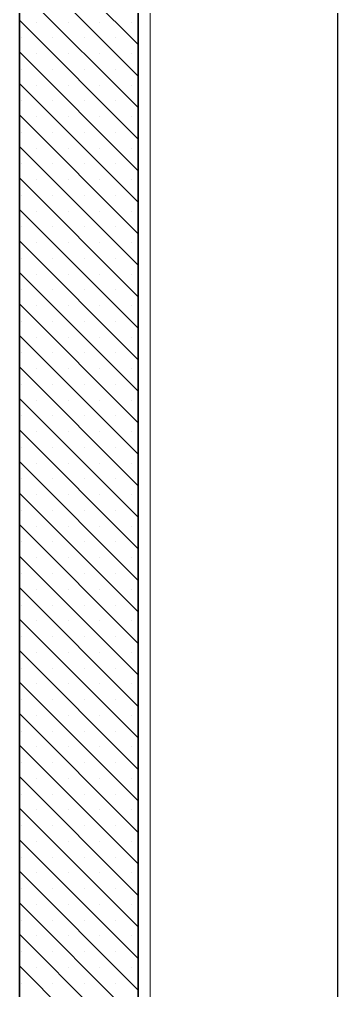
# Model space of a CAD drawing. Header units: inches. Extents: x -7543 to -822, y 102837 to 190349.
# Drawn here: x -828.86752 to -828.85412, y 102836.70845 to 102836.74931 of the extents above; entities that cross this region are included whole.
import ezdxf

# ---------------------------------------------------------------- set-up
doc = ezdxf.new("R2010")
doc.units = ezdxf.units.IN
doc.header["$MEASUREMENT"] = 0
doc.layers.add('DUVAR', color=7, linetype='Continuous', lineweight=35, true_color=0xfc4642)
for name, color, linetype, lineweight in [('ICOL', 55, 'Continuous', 25), ('SIVA', 150, 'Continuous', 15), ('TARAMA', 8, 'Continuous', 25)]:
    doc.layers.add(name, color=color, linetype=linetype, lineweight=lineweight)

msp = doc.modelspace()

# ---------------------------------------------------------------- linework, layer by layer
at = {"layer": 'DUVAR'}
for p, q in [((-828.867518, 102836.797885), (-828.867518, 102836.671485)), ((-828.862518, 102836.797885), (-828.862518, 102836.677885))]:
    msp.add_line(p, q, dxfattribs=at)
at = {"layer": 'ICOL'}
msp.add_line((-828.85412, 102836.797885), (-828.85412, 102836.707885), dxfattribs=at)
at = {"layer": 'SIVA'}
msp.add_line((-828.862018, 102836.798385), (-828.862018, 102836.678485), dxfattribs=at)
at = {"layer": 'TARAMA'}
for p, q in [((-828.862518, 102836.748246), (-828.867518, 102836.753246)), ((-828.862518, 102836.74692), (-828.867518, 102836.75192)), ((-828.862518, 102836.745595), (-828.867518, 102836.750595)), ((-828.862518, 102836.744269), (-828.867518, 102836.749269)), ((-828.866784, 102836.749198), (-828.866784, 102836.749198)), ((-828.865458, 102836.749198), (-828.865458, 102836.749198)), ((-828.864132, 102836.749198), (-828.864132, 102836.749198)), ((-828.862807, 102836.749198), (-828.862807, 102836.749198)), ((-828.867447, 102836.748535), (-828.867447, 102836.748535)), ((-828.866121, 102836.748535), (-828.866121, 102836.748535)), ((-828.864795, 102836.748535), (-828.864795, 102836.748535)), ((-828.863469, 102836.748535), (-828.863469, 102836.748535)), ((-828.862518, 102836.742943), (-828.867518, 102836.747943)), ((-828.866784, 102836.747872), (-828.866784, 102836.747872)), ((-828.865458, 102836.747872), (-828.865458, 102836.747872)), ((-828.864132, 102836.747872), (-828.864132, 102836.747872)), ((-828.862807, 102836.747872), (-828.862807, 102836.747872)), ((-828.867447, 102836.747209), (-828.867447, 102836.747209)), ((-828.866121, 102836.747209), (-828.866121, 102836.747209)), ((-828.864795, 102836.747209), (-828.864795, 102836.747209)), ((-828.863469, 102836.747209), (-828.863469, 102836.747209)), ((-828.862518, 102836.741617), (-828.867518, 102836.746617)), ((-828.866784, 102836.746546), (-828.866784, 102836.746546)), ((-828.865458, 102836.746546), (-828.865458, 102836.746546)), ((-828.864132, 102836.746546), (-828.864132, 102836.746546)), ((-828.862807, 102836.746546), (-828.862807, 102836.746546)), ((-828.867447, 102836.745884), (-828.867447, 102836.745884)), ((-828.866121, 102836.745884), (-828.866121, 102836.745884)), ((-828.864795, 102836.745884), (-828.864795, 102836.745884)), ((-828.863469, 102836.745884), (-828.863469, 102836.745884)), ((-828.862518, 102836.740291), (-828.867518, 102836.745291)), ((-828.866784, 102836.745221), (-828.866784, 102836.745221)), ((-828.865458, 102836.745221), (-828.865458, 102836.745221)), ((-828.864132, 102836.745221), (-828.864132, 102836.745221)), ((-828.862807, 102836.745221), (-828.862807, 102836.745221)), ((-828.867447, 102836.744558), (-828.867447, 102836.744558)), ((-828.866121, 102836.744558), (-828.866121, 102836.744558)), ((-828.864795, 102836.744558), (-828.864795, 102836.744558)), ((-828.863469, 102836.744558), (-828.863469, 102836.744558)), ((-828.862518, 102836.738965), (-828.867518, 102836.743965)), ((-828.866784, 102836.743895), (-828.866784, 102836.743895)), ((-828.865458, 102836.743895), (-828.865458, 102836.743895)), ((-828.864132, 102836.743895), (-828.864132, 102836.743895)), ((-828.862807, 102836.743895), (-828.862807, 102836.743895)), ((-828.867447, 102836.743232), (-828.867447, 102836.743232)), ((-828.866121, 102836.743232), (-828.866121, 102836.743232)), ((-828.864795, 102836.743232), (-828.864795, 102836.743232)), ((-828.863469, 102836.743232), (-828.863469, 102836.743232)), ((-828.862518, 102836.73764), (-828.867518, 102836.74264)), ((-828.866784, 102836.742569), (-828.866784, 102836.742569)), ((-828.865458, 102836.742569), (-828.865458, 102836.742569)), ((-828.864132, 102836.742569), (-828.864132, 102836.742569)), ((-828.862807, 102836.742569), (-828.862807, 102836.742569)), ((-828.867447, 102836.741906), (-828.867447, 102836.741906)), ((-828.866121, 102836.741906), (-828.866121, 102836.741906)), ((-828.864795, 102836.741906), (-828.864795, 102836.741906)), ((-828.863469, 102836.741906), (-828.863469, 102836.741906)), ((-828.862518, 102836.736314), (-828.867518, 102836.741314)), ((-828.866784, 102836.741243), (-828.866784, 102836.741243)), ((-828.865458, 102836.741243), (-828.865458, 102836.741243)), ((-828.864132, 102836.741243), (-828.864132, 102836.741243)), ((-828.862807, 102836.741243), (-828.862807, 102836.741243)), ((-828.867447, 102836.74058), (-828.867447, 102836.74058)), ((-828.866121, 102836.74058), (-828.866121, 102836.74058)), ((-828.864795, 102836.74058), (-828.864795, 102836.74058)), ((-828.863469, 102836.74058), (-828.863469, 102836.74058)), ((-828.862518, 102836.734988), (-828.867518, 102836.739988)), ((-828.866784, 102836.739917), (-828.866784, 102836.739917)), ((-828.865458, 102836.739917), (-828.865458, 102836.739917)), ((-828.864132, 102836.739917), (-828.864132, 102836.739917)), ((-828.862807, 102836.739917), (-828.862807, 102836.739917)), ((-828.867447, 102836.739254), (-828.867447, 102836.739254)), ((-828.866121, 102836.739254), (-828.866121, 102836.739254)), ((-828.864795, 102836.739254), (-828.864795, 102836.739254)), ((-828.863469, 102836.739254), (-828.863469, 102836.739254)), ((-828.862518, 102836.733662), (-828.867518, 102836.738662)), ((-828.866784, 102836.738591), (-828.866784, 102836.738591)), ((-828.865458, 102836.738591), (-828.865458, 102836.738591)), ((-828.864132, 102836.738591), (-828.864132, 102836.738591)), ((-828.862807, 102836.738591), (-828.862807, 102836.738591)), ((-828.867447, 102836.737929), (-828.867447, 102836.737929)), ((-828.866121, 102836.737929), (-828.866121, 102836.737929)), ((-828.864795, 102836.737929), (-828.864795, 102836.737929)), ((-828.863469, 102836.737929), (-828.863469, 102836.737929)), ((-828.862518, 102836.732336), (-828.867518, 102836.737336)), ((-828.866784, 102836.737266), (-828.866784, 102836.737266)), ((-828.865458, 102836.737266), (-828.865458, 102836.737266)), ((-828.864132, 102836.737266), (-828.864132, 102836.737266)), ((-828.862807, 102836.737266), (-828.862807, 102836.737266)), ((-828.867447, 102836.736603), (-828.867447, 102836.736603)), ((-828.866121, 102836.736603), (-828.866121, 102836.736603)), ((-828.864795, 102836.736603), (-828.864795, 102836.736603)), ((-828.863469, 102836.736603), (-828.863469, 102836.736603)), ((-828.862518, 102836.73101), (-828.867518, 102836.73601)), ((-828.866784, 102836.73594), (-828.866784, 102836.73594)), ((-828.865458, 102836.73594), (-828.865458, 102836.73594)), ((-828.864132, 102836.73594), (-828.864132, 102836.73594)), ((-828.862807, 102836.73594), (-828.862807, 102836.73594)), ((-828.867447, 102836.735277), (-828.867447, 102836.735277)), ((-828.866121, 102836.735277), (-828.866121, 102836.735277)), ((-828.864795, 102836.735277), (-828.864795, 102836.735277)), ((-828.863469, 102836.735277), (-828.863469, 102836.735277)), ((-828.862518, 102836.729685), (-828.867518, 102836.734685)), ((-828.866784, 102836.734614), (-828.866784, 102836.734614)), ((-828.865458, 102836.734614), (-828.865458, 102836.734614)), ((-828.864132, 102836.734614), (-828.864132, 102836.734614)), ((-828.862807, 102836.734614), (-828.862807, 102836.734614)), ((-828.867447, 102836.733951), (-828.867447, 102836.733951)), ((-828.866121, 102836.733951), (-828.866121, 102836.733951)), ((-828.864795, 102836.733951), (-828.864795, 102836.733951)), ((-828.863469, 102836.733951), (-828.863469, 102836.733951)), ((-828.862518, 102836.728359), (-828.867518, 102836.733359)), ((-828.866784, 102836.733288), (-828.866784, 102836.733288)), ((-828.865458, 102836.733288), (-828.865458, 102836.733288)), ((-828.864132, 102836.733288), (-828.864132, 102836.733288)), ((-828.862807, 102836.733288), (-828.862807, 102836.733288)), ((-828.867447, 102836.732625), (-828.867447, 102836.732625)), ((-828.866121, 102836.732625), (-828.866121, 102836.732625)), ((-828.864795, 102836.732625), (-828.864795, 102836.732625)), ((-828.863469, 102836.732625), (-828.863469, 102836.732625)), ((-828.862518, 102836.727033), (-828.867518, 102836.732033)), ((-828.866784, 102836.731962), (-828.866784, 102836.731962)), ((-828.865458, 102836.731962), (-828.865458, 102836.731962)), ((-828.864132, 102836.731962), (-828.864132, 102836.731962)), ((-828.862807, 102836.731962), (-828.862807, 102836.731962)), ((-828.867447, 102836.731299), (-828.867447, 102836.731299)), ((-828.866121, 102836.731299), (-828.866121, 102836.731299)), ((-828.864795, 102836.731299), (-828.864795, 102836.731299)), ((-828.863469, 102836.731299), (-828.863469, 102836.731299)), ((-828.862518, 102836.725707), (-828.867518, 102836.730707)), ((-828.866784, 102836.730637), (-828.866784, 102836.730637)), ((-828.865458, 102836.730637), (-828.865458, 102836.730637)), ((-828.864132, 102836.730637), (-828.864132, 102836.730637)), ((-828.862807, 102836.730637), (-828.862807, 102836.730637)), ((-828.867447, 102836.729974), (-828.867447, 102836.729974)), ((-828.866121, 102836.729974), (-828.866121, 102836.729974)), ((-828.864795, 102836.729974), (-828.864795, 102836.729974)), ((-828.863469, 102836.729974), (-828.863469, 102836.729974)), ((-828.862518, 102836.724381), (-828.867518, 102836.729381)), ((-828.866784, 102836.729311), (-828.866784, 102836.729311)), ((-828.865458, 102836.729311), (-828.865458, 102836.729311)), ((-828.864132, 102836.729311), (-828.864132, 102836.729311)), ((-828.862807, 102836.729311), (-828.862807, 102836.729311)), ((-828.867447, 102836.728648), (-828.867447, 102836.728648)), ((-828.866121, 102836.728648), (-828.866121, 102836.728648)), ((-828.864795, 102836.728648), (-828.864795, 102836.728648)), ((-828.863469, 102836.728648), (-828.863469, 102836.728648)), ((-828.862518, 102836.723055), (-828.867518, 102836.728055)), ((-828.866784, 102836.727985), (-828.866784, 102836.727985)), ((-828.865458, 102836.727985), (-828.865458, 102836.727985)), ((-828.864132, 102836.727985), (-828.864132, 102836.727985)), ((-828.862807, 102836.727985), (-828.862807, 102836.727985)), ((-828.867447, 102836.727322), (-828.867447, 102836.727322)), ((-828.866121, 102836.727322), (-828.866121, 102836.727322)), ((-828.864795, 102836.727322), (-828.864795, 102836.727322)), ((-828.863469, 102836.727322), (-828.863469, 102836.727322)), ((-828.862518, 102836.72173), (-828.867518, 102836.72673)), ((-828.866784, 102836.726659), (-828.866784, 102836.726659)), ((-828.865458, 102836.726659), (-828.865458, 102836.726659)), ((-828.864132, 102836.726659), (-828.864132, 102836.726659)), ((-828.862807, 102836.726659), (-828.862807, 102836.726659)), ((-828.867447, 102836.725996), (-828.867447, 102836.725996)), ((-828.866121, 102836.725996), (-828.866121, 102836.725996)), ((-828.864795, 102836.725996), (-828.864795, 102836.725996)), ((-828.863469, 102836.725996), (-828.863469, 102836.725996)), ((-828.862518, 102836.720404), (-828.867518, 102836.725404)), ((-828.866784, 102836.725333), (-828.866784, 102836.725333)), ((-828.865458, 102836.725333), (-828.865458, 102836.725333)), ((-828.864132, 102836.725333), (-828.864132, 102836.725333)), ((-828.862807, 102836.725333), (-828.862807, 102836.725333)), ((-828.867447, 102836.72467), (-828.867447, 102836.72467)), ((-828.866121, 102836.72467), (-828.866121, 102836.72467)), ((-828.864795, 102836.72467), (-828.864795, 102836.72467)), ((-828.863469, 102836.72467), (-828.863469, 102836.72467)), ((-828.862518, 102836.719078), (-828.867518, 102836.724078)), ((-828.866784, 102836.724007), (-828.866784, 102836.724007)), ((-828.865458, 102836.724007), (-828.865458, 102836.724007)), ((-828.864132, 102836.724007), (-828.864132, 102836.724007)), ((-828.862807, 102836.724007), (-828.862807, 102836.724007)), ((-828.867447, 102836.723344), (-828.867447, 102836.723344)), ((-828.866121, 102836.723344), (-828.866121, 102836.723344)), ((-828.864795, 102836.723344), (-828.864795, 102836.723344)), ((-828.863469, 102836.723344), (-828.863469, 102836.723344)), ((-828.862518, 102836.717752), (-828.867518, 102836.722752)), ((-828.866784, 102836.722682), (-828.866784, 102836.722682)), ((-828.865458, 102836.722682), (-828.865458, 102836.722682)), ((-828.864132, 102836.722682), (-828.864132, 102836.722682)), ((-828.862807, 102836.722682), (-828.862807, 102836.722682)), ((-828.867447, 102836.722019), (-828.867447, 102836.722019)), ((-828.866121, 102836.722019), (-828.866121, 102836.722019)), ((-828.864795, 102836.722019), (-828.864795, 102836.722019)), ((-828.863469, 102836.722019), (-828.863469, 102836.722019)), ((-828.862518, 102836.716426), (-828.867518, 102836.721426)), ((-828.866784, 102836.721356), (-828.866784, 102836.721356)), ((-828.865458, 102836.721356), (-828.865458, 102836.721356)), ((-828.864132, 102836.721356), (-828.864132, 102836.721356)), ((-828.862807, 102836.721356), (-828.862807, 102836.721356)), ((-828.867447, 102836.720693), (-828.867447, 102836.720693)), ((-828.866121, 102836.720693), (-828.866121, 102836.720693)), ((-828.864795, 102836.720693), (-828.864795, 102836.720693)), ((-828.863469, 102836.720693), (-828.863469, 102836.720693)), ((-828.862518, 102836.715101), (-828.867518, 102836.720101)), ((-828.866784, 102836.72003), (-828.866784, 102836.72003)), ((-828.865458, 102836.72003), (-828.865458, 102836.72003)), ((-828.864132, 102836.72003), (-828.864132, 102836.72003)), ((-828.862807, 102836.72003), (-828.862807, 102836.72003)), ((-828.867447, 102836.719367), (-828.867447, 102836.719367)), ((-828.866121, 102836.719367), (-828.866121, 102836.719367)), ((-828.864795, 102836.719367), (-828.864795, 102836.719367)), ((-828.863469, 102836.719367), (-828.863469, 102836.719367)), ((-828.862518, 102836.713775), (-828.867518, 102836.718775)), ((-828.866784, 102836.718704), (-828.866784, 102836.718704)), ((-828.865458, 102836.718704), (-828.865458, 102836.718704)), ((-828.864132, 102836.718704), (-828.864132, 102836.718704)), ((-828.862807, 102836.718704), (-828.862807, 102836.718704)), ((-828.867447, 102836.718041), (-828.867447, 102836.718041)), ((-828.866121, 102836.718041), (-828.866121, 102836.718041)), ((-828.864795, 102836.718041), (-828.864795, 102836.718041)), ((-828.863469, 102836.718041), (-828.863469, 102836.718041)), ((-828.862518, 102836.712449), (-828.867518, 102836.717449)), ((-828.866784, 102836.717378), (-828.866784, 102836.717378)), ((-828.865458, 102836.717378), (-828.865458, 102836.717378)), ((-828.864132, 102836.717378), (-828.864132, 102836.717378)), ((-828.862807, 102836.717378), (-828.862807, 102836.717378)), ((-828.867447, 102836.716715), (-828.867447, 102836.716715)), ((-828.866121, 102836.716715), (-828.866121, 102836.716715)), ((-828.864795, 102836.716715), (-828.864795, 102836.716715)), ((-828.863469, 102836.716715), (-828.863469, 102836.716715)), ((-828.862518, 102836.711123), (-828.867518, 102836.716123)), ((-828.866784, 102836.716052), (-828.866784, 102836.716052)), ((-828.865458, 102836.716052), (-828.865458, 102836.716052)), ((-828.864132, 102836.716052), (-828.864132, 102836.716052)), ((-828.862807, 102836.716052), (-828.862807, 102836.716052)), ((-828.867447, 102836.71539), (-828.867447, 102836.71539)), ((-828.866121, 102836.71539), (-828.866121, 102836.71539)), ((-828.864795, 102836.71539), (-828.864795, 102836.71539)), ((-828.863469, 102836.71539), (-828.863469, 102836.71539)), ((-828.862518, 102836.709797), (-828.867518, 102836.714797)), ((-828.866784, 102836.714727), (-828.866784, 102836.714727)), ((-828.865458, 102836.714727), (-828.865458, 102836.714727)), ((-828.864132, 102836.714727), (-828.864132, 102836.714727)), ((-828.862807, 102836.714727), (-828.862807, 102836.714727)), ((-828.867447, 102836.714064), (-828.867447, 102836.714064)), ((-828.866121, 102836.714064), (-828.866121, 102836.714064)), ((-828.864795, 102836.714064), (-828.864795, 102836.714064)), ((-828.863469, 102836.714064), (-828.863469, 102836.714064)), ((-828.862518, 102836.708471), (-828.867518, 102836.713471)), ((-828.866784, 102836.713401), (-828.866784, 102836.713401)), ((-828.865458, 102836.713401), (-828.865458, 102836.713401)), ((-828.864132, 102836.713401), (-828.864132, 102836.713401)), ((-828.862807, 102836.713401), (-828.862807, 102836.713401)), ((-828.867447, 102836.712738), (-828.867447, 102836.712738)), ((-828.866121, 102836.712738), (-828.866121, 102836.712738)), ((-828.864795, 102836.712738), (-828.864795, 102836.712738)), ((-828.863469, 102836.712738), (-828.863469, 102836.712738)), ((-828.862518, 102836.707146), (-828.867518, 102836.712146)), ((-828.866784, 102836.712075), (-828.866784, 102836.712075)), ((-828.865458, 102836.712075), (-828.865458, 102836.712075)), ((-828.864132, 102836.712075), (-828.864132, 102836.712075)), ((-828.862807, 102836.712075), (-828.862807, 102836.712075)), ((-828.867447, 102836.711412), (-828.867447, 102836.711412)), ((-828.866121, 102836.711412), (-828.866121, 102836.711412)), ((-828.864795, 102836.711412), (-828.864795, 102836.711412)), ((-828.863469, 102836.711412), (-828.863469, 102836.711412)), ((-828.862518, 102836.70582), (-828.867518, 102836.71082)), ((-828.866784, 102836.710749), (-828.866784, 102836.710749)), ((-828.865458, 102836.710749), (-828.865458, 102836.710749)), ((-828.864132, 102836.710749), (-828.864132, 102836.710749)), ((-828.862807, 102836.710749), (-828.862807, 102836.710749)), ((-828.867447, 102836.710086), (-828.867447, 102836.710086)), ((-828.866121, 102836.710086), (-828.866121, 102836.710086)), ((-828.864795, 102836.710086), (-828.864795, 102836.710086)), ((-828.863469, 102836.710086), (-828.863469, 102836.710086)), ((-828.862518, 102836.704494), (-828.867518, 102836.709494)), ((-828.866784, 102836.709423), (-828.866784, 102836.709423)), ((-828.865458, 102836.709423), (-828.865458, 102836.709423)), ((-828.864132, 102836.709423), (-828.864132, 102836.709423)), ((-828.862807, 102836.709423), (-828.862807, 102836.709423)), ((-828.867447, 102836.70876), (-828.867447, 102836.70876)), ((-828.866121, 102836.70876), (-828.866121, 102836.70876)), ((-828.864795, 102836.70876), (-828.864795, 102836.70876)), ((-828.863469, 102836.70876), (-828.863469, 102836.70876))]:
    msp.add_line(p, q, dxfattribs=at)

doc.saveas('drawing.dxf')
